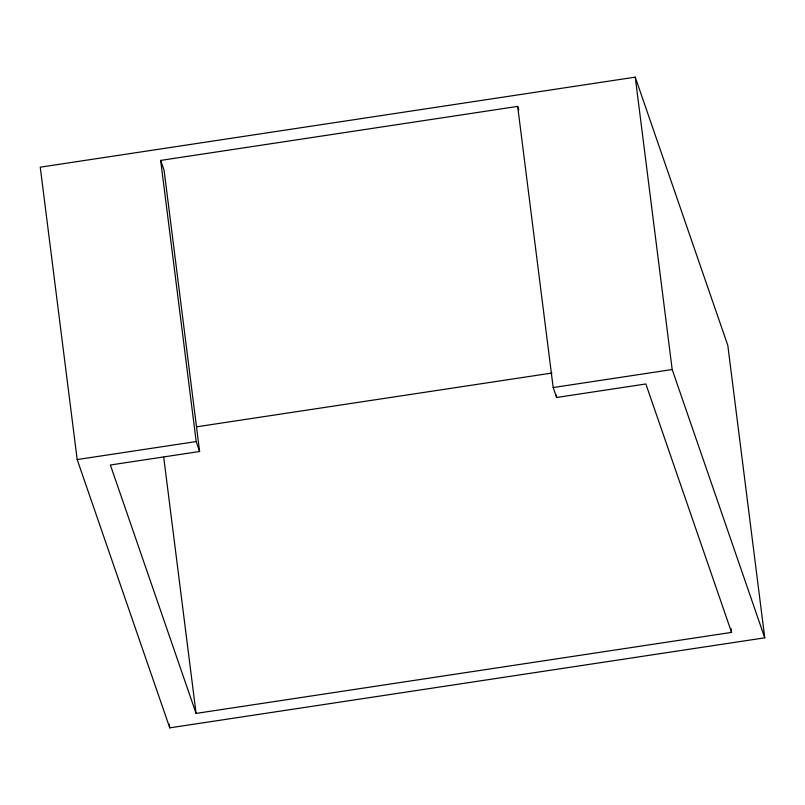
<?xml version="1.0" encoding="UTF-8"?>
<svg xmlns="http://www.w3.org/2000/svg" width="805" height="805" viewBox="0 0 805 805"><rect width="100%" height="100%" fill="white"/><g stroke="black" fill="none" stroke-linecap="round" stroke-linejoin="round"><path stroke-width="1.21" d="M635.246 77.149L40.25 167.178L77.189 459.564L169.754 727.851L764.75 637.822L727.811 345.436L635.246 77.149L672.185 369.535L764.75 637.822M731.101 628.655L731.574 632.388L196.078 713.411L110.366 465.008L199.61 451.494L196.189 441.563L160.668 160.416L517.665 106.401L518.812 109.711M196.591 426.821L551.928 373.047M77.189 459.564L196.189 441.563M517.665 106.401L553.186 387.547L672.185 369.535M553.186 387.547L556.607 397.479L645.862 383.975L731.574 632.388M160.668 160.416L164.099 170.358L199.61 451.494M556.295 394.993L556.607 397.479M163.707 457.149L196.078 713.411M169.281 724.118L169.754 727.851"/></g></svg>
